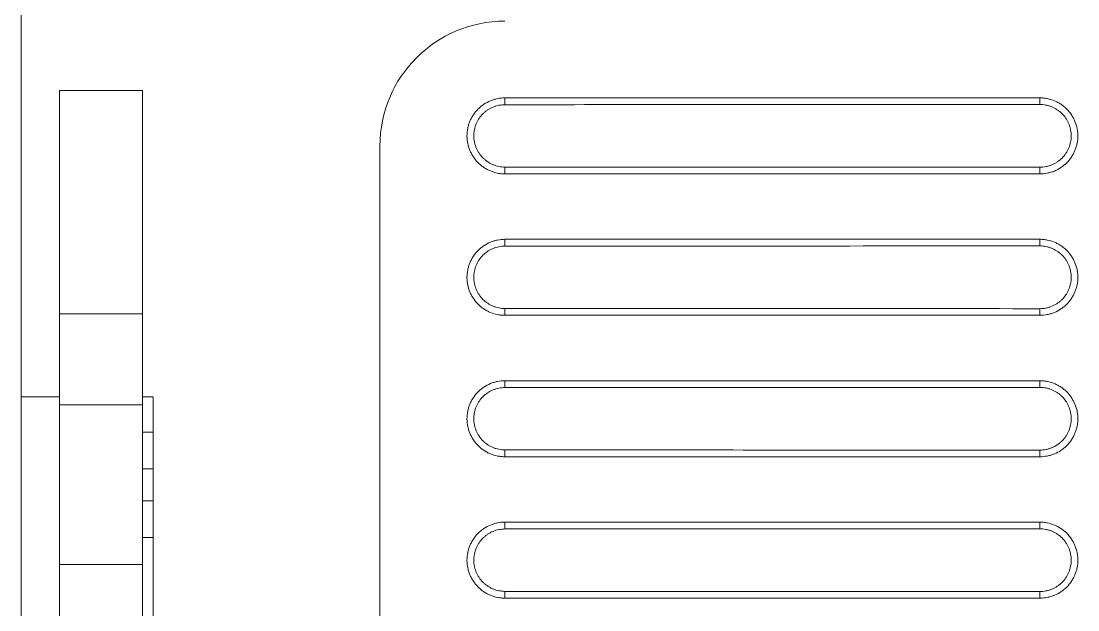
# Model space of a CAD drawing. Header units: millimetres. Extents: x -195 to 1349, y 148 to 750.
# Drawn here: x 890.45 to 924.09, y 466.65 to 485.39 of the extents above; entities that cross this region are included whole.
import ezdxf

# ---------------------------------------------------------------- set-up
doc = ezdxf.new("R2010")
doc.units = ezdxf.units.MM
doc.layers.add('4', color=7, linetype='CONTINUOUS', true_color=0xffffff)
doc.layers.add('55', color=7, linetype='CONTINUOUS', true_color=0xffffff)

msp = doc.modelspace()

# ---------------------------------------------------------------- linework, layer by layer
at = {"layer": '4', "color": 7, "linetype": 'Continuous', "lineweight": 18}
for p, q in [((890.445, 473.432), (890.445, 504.033)), ((901.867, 481.41), (901.867, 329.061)), ((891.665, 473.432), (890.445, 473.432)), ((890.445, 448.234), (890.445, 473.432)), ((894.645, 473.432), (894.305, 473.432)), ((894.645, 448.234), (894.645, 473.432))]:
    msp.add_line(p, q, dxfattribs=at)
msp.add_arc((905.843, 481.41), 3.976, 90, 180, dxfattribs=at)
for points, knots in [([(905.849, 482.945), (905.769, 482.945), (905.69, 482.937), (905.574, 482.914), (905.536, 482.904), (905.479, 482.887), (905.46, 482.881), (905.423, 482.867), (905.404, 482.86), (905.313, 482.822), (905.243, 482.785), (905.161, 482.73), (905.145, 482.719), (905.113, 482.695), (905.097, 482.683), (905.051, 482.645), (905.022, 482.619), (904.938, 482.535), (904.888, 482.474), (904.832, 482.391), (904.822, 482.374), (904.801, 482.34), (904.792, 482.323), (904.764, 482.271), (904.747, 482.235), (904.716, 482.162), (904.703, 482.125), (904.686, 482.068), (904.681, 482.049), (904.671, 482.011), (904.667, 481.991), (904.647, 481.893), (904.639, 481.815), (904.639, 481.697), (904.641, 481.657), (904.647, 481.598), (904.65, 481.578), (904.655, 481.539), (904.659, 481.519), (904.678, 481.422), (904.701, 481.347), (904.739, 481.255), (904.747, 481.237), (904.764, 481.201), (904.773, 481.183), (904.801, 481.13), (904.821, 481.097), (904.887, 480.998), (904.937, 480.937), (905.007, 480.867), (905.022, 480.853), (905.051, 480.826), (905.096, 480.787), (905.143, 480.752), (905.209, 480.708), (905.243, 480.688), (905.313, 480.65), (905.349, 480.633), (905.459, 480.588), (905.534, 480.565), (905.65, 480.541), (905.69, 480.536), (905.769, 480.528), (905.809, 480.526), (905.849, 480.526)], [0, 0, 0, 0, 0.0625, 0.0625, 0.09375, 0.09375, 0.109375, 0.109375, 0.125, 0.125, 0.1875, 0.1875, 0.203125, 0.203125, 0.21875, 0.21875, 0.25, 0.25, 0.3125, 0.3125, 0.328125, 0.328125, 0.34375, 0.34375, 0.375, 0.375, 0.40625, 0.40625, 0.421875, 0.421875, 0.4375, 0.4375, 0.5, 0.5, 0.53125, 0.53125, 0.546875, 0.546875, 0.5625, 0.5625, 0.625, 0.625, 0.640625, 0.640625, 0.65625, 0.65625, 0.6875, 0.6875, 0.75, 0.75, 0.765625, 0.765625, 0.78125, 0.8125, 0.8125, 0.84375, 0.84375, 0.875, 0.875, 0.9375, 0.9375, 0.96875, 0.96875, 1, 1, 1, 1]), ([(922.878, 482.945), (920.57, 482.945), (918.262, 482.945), (914.27, 482.945), (912.586, 482.945), (909.217, 482.945), (907.533, 482.945), (905.849, 482.945)], [0, 0, 0, 0, 0.406548, 0.406548, 0.703274, 0.703274, 1, 1, 1, 1]), ([(922.878, 480.526), (922.957, 480.526), (923.036, 480.534), (923.152, 480.557), (923.19, 480.566), (923.247, 480.584), (923.266, 480.59), (923.304, 480.603), (923.322, 480.61), (923.414, 480.648), (923.483, 480.685), (923.565, 480.74), (923.582, 480.752), (923.614, 480.775), (923.629, 480.788), (923.676, 480.826), (923.705, 480.852), (923.789, 480.936), (923.839, 480.997), (923.894, 481.079), (923.905, 481.096), (923.925, 481.13), (923.935, 481.148), (923.963, 481.2), (923.98, 481.236), (924.01, 481.308), (924.023, 481.346), (924.04, 481.402), (924.046, 481.421), (924.055, 481.46), (924.06, 481.48), (924.079, 481.577), (924.087, 481.656), (924.087, 481.774), (924.085, 481.813), (924.079, 481.873), (924.077, 481.893), (924.071, 481.932), (924.068, 481.952), (924.048, 482.049), (924.026, 482.124), (923.988, 482.216), (923.98, 482.234), (923.963, 482.27), (923.954, 482.288), (923.926, 482.34), (923.905, 482.374), (923.84, 482.472), (923.79, 482.534), (923.719, 482.604), (923.705, 482.618), (923.675, 482.645), (923.631, 482.683), (923.583, 482.719), (923.518, 482.762), (923.484, 482.783), (923.414, 482.82), (923.378, 482.837), (923.268, 482.883), (923.192, 482.906), (923.076, 482.929), (923.037, 482.935), (922.957, 482.943), (922.917, 482.945), (922.878, 482.945)], [0, 0, 0, 0, 0.0625, 0.0625, 0.09375, 0.09375, 0.109375, 0.109375, 0.125, 0.125, 0.1875, 0.1875, 0.203125, 0.203125, 0.21875, 0.21875, 0.25, 0.25, 0.3125, 0.3125, 0.328125, 0.328125, 0.34375, 0.34375, 0.375, 0.375, 0.40625, 0.40625, 0.421875, 0.421875, 0.4375, 0.4375, 0.5, 0.5, 0.53125, 0.53125, 0.546875, 0.546875, 0.5625, 0.5625, 0.625, 0.625, 0.640625, 0.640625, 0.65625, 0.65625, 0.6875, 0.6875, 0.75, 0.75, 0.765625, 0.765625, 0.78125, 0.8125, 0.8125, 0.84375, 0.84375, 0.875, 0.875, 0.9375, 0.9375, 0.96875, 0.96875, 1, 1, 1, 1]), ([(905.849, 480.743), (905.783, 480.743), (905.719, 480.75), (905.624, 480.769), (905.593, 480.776), (905.53, 480.795), (905.499, 480.806), (905.439, 480.831), (905.381, 480.859), (905.325, 480.892), (905.285, 480.919), (905.272, 480.929), (905.246, 480.948), (905.233, 480.958), (905.195, 480.989), (905.171, 481.011), (905.102, 481.08), (905.061, 481.13), (905.016, 481.197), (905.007, 481.211), (904.99, 481.239), (904.982, 481.253), (904.959, 481.296), (904.945, 481.325), (904.921, 481.385), (904.91, 481.416), (904.895, 481.462), (904.891, 481.478), (904.883, 481.509), (904.88, 481.525), (904.87, 481.573), (904.861, 481.638), (904.857, 481.702), (904.857, 481.767), (904.859, 481.799), (904.863, 481.848), (904.865, 481.864), (904.87, 481.897), (904.884, 481.977), (904.908, 482.054), (904.939, 482.129), (904.945, 482.144), (904.959, 482.173), (904.966, 482.188), (904.989, 482.231), (905.006, 482.259), (905.06, 482.34), (905.101, 482.39), (905.159, 482.448), (905.17, 482.459), (905.195, 482.481), (905.207, 482.491), (905.244, 482.522), (905.27, 482.542), (905.324, 482.578), (905.352, 482.594), (905.409, 482.625), (905.439, 482.639), (905.499, 482.664), (905.56, 482.686), (905.623, 482.702), (905.686, 482.714), (905.718, 482.719), (905.783, 482.726), (905.816, 482.727), (905.849, 482.727)], [0, 0, 0, 0, 0.0625, 0.0625, 0.09375, 0.09375, 0.125, 0.125, 0.15625, 0.1875, 0.1875, 0.203125, 0.203125, 0.21875, 0.21875, 0.25, 0.25, 0.3125, 0.3125, 0.328125, 0.328125, 0.34375, 0.34375, 0.375, 0.375, 0.40625, 0.40625, 0.421875, 0.421875, 0.4375, 0.4375, 0.46875, 0.5, 0.5, 0.53125, 0.53125, 0.546875, 0.546875, 0.5625, 0.625, 0.625, 0.640625, 0.640625, 0.65625, 0.65625, 0.6875, 0.6875, 0.75, 0.75, 0.765625, 0.765625, 0.78125, 0.78125, 0.8125, 0.8125, 0.84375, 0.84375, 0.875, 0.875, 0.90625, 0.9375, 0.9375, 0.96875, 0.96875, 1, 1, 1, 1]), ([(922.878, 482.734), (920.57, 482.733), (918.262, 482.732), (914.27, 482.73), (912.586, 482.73), (909.217, 482.729), (907.533, 482.728), (905.849, 482.727)], [0, 0, 0, 0, 0.406541, 0.406541, 0.703271, 0.703271, 1, 1, 1, 1]), ([(922.878, 482.734), (922.943, 482.734), (923.008, 482.727), (923.104, 482.708), (923.136, 482.7), (923.183, 482.686), (923.198, 482.681), (923.229, 482.67), (923.245, 482.664), (923.29, 482.645), (923.349, 482.617), (923.405, 482.584), (923.445, 482.557), (923.459, 482.547), (923.485, 482.528), (923.498, 482.518), (923.536, 482.486), (923.56, 482.464), (923.63, 482.395), (923.671, 482.345), (923.717, 482.277), (923.725, 482.263), (923.742, 482.235), (923.75, 482.221), (923.774, 482.177), (923.787, 482.148), (923.812, 482.088), (923.823, 482.057), (923.838, 482.01), (923.842, 481.995), (923.85, 481.963), (923.854, 481.947), (923.863, 481.898), (923.873, 481.834), (923.876, 481.769), (923.876, 481.704), (923.875, 481.671), (923.87, 481.622), (923.868, 481.606), (923.863, 481.573), (923.849, 481.492), (923.825, 481.415), (923.794, 481.339), (923.788, 481.324), (923.774, 481.294), (923.766, 481.28), (923.743, 481.236), (923.726, 481.208), (923.672, 481.127), (923.631, 481.077), (923.573, 481.018), (923.561, 481.007), (923.536, 480.985), (923.524, 480.974), (923.486, 480.943), (923.46, 480.924), (923.406, 480.888), (923.378, 480.871), (923.32, 480.84), (923.29, 480.826), (923.23, 480.801), (923.169, 480.779), (923.105, 480.763), (923.041, 480.75), (923.009, 480.745), (922.943, 480.739), (922.91, 480.737), (922.878, 480.737)], [0, 0, 0, 0, 0.0625, 0.0625, 0.09375, 0.09375, 0.109375, 0.109375, 0.125, 0.125, 0.15625, 0.1875, 0.1875, 0.203125, 0.203125, 0.21875, 0.21875, 0.25, 0.25, 0.3125, 0.3125, 0.328125, 0.328125, 0.34375, 0.34375, 0.375, 0.375, 0.40625, 0.40625, 0.421875, 0.421875, 0.4375, 0.4375, 0.46875, 0.5, 0.5, 0.53125, 0.53125, 0.546875, 0.546875, 0.5625, 0.625, 0.625, 0.640625, 0.640625, 0.65625, 0.65625, 0.6875, 0.6875, 0.75, 0.75, 0.765625, 0.765625, 0.78125, 0.78125, 0.8125, 0.8125, 0.84375, 0.84375, 0.875, 0.875, 0.90625, 0.9375, 0.9375, 0.96875, 0.96875, 1, 1, 1, 1]), ([(922.878, 480.737), (920.57, 480.738), (918.262, 480.739), (914.27, 480.74), (912.586, 480.741), (909.217, 480.742), (907.533, 480.743), (905.849, 480.743)], [0, 0, 0, 0, 0.406541, 0.406541, 0.703271, 0.703271, 1, 1, 1, 1]), ([(922.878, 480.526), (920.57, 480.526), (918.262, 480.526), (914.27, 480.526), (912.586, 480.526), (909.217, 480.526), (907.533, 480.526), (905.849, 480.526)], [0, 0, 0, 0, 0.406548, 0.406548, 0.703274, 0.703274, 1, 1, 1, 1]), ([(905.849, 478.445), (905.769, 478.445), (905.69, 478.437), (905.574, 478.414), (905.536, 478.404), (905.479, 478.387), (905.46, 478.381), (905.423, 478.367), (905.404, 478.36), (905.313, 478.322), (905.243, 478.285), (905.161, 478.23), (905.145, 478.219), (905.113, 478.195), (905.097, 478.183), (905.051, 478.145), (905.022, 478.119), (904.938, 478.035), (904.888, 477.974), (904.832, 477.891), (904.822, 477.874), (904.801, 477.84), (904.792, 477.823), (904.764, 477.771), (904.747, 477.735), (904.716, 477.662), (904.703, 477.625), (904.686, 477.568), (904.681, 477.549), (904.671, 477.511), (904.667, 477.491), (904.647, 477.393), (904.639, 477.315), (904.639, 477.197), (904.641, 477.157), (904.647, 477.098), (904.65, 477.078), (904.655, 477.039), (904.659, 477.019), (904.678, 476.922), (904.701, 476.847), (904.739, 476.755), (904.747, 476.737), (904.764, 476.701), (904.773, 476.683), (904.801, 476.63), (904.821, 476.597), (904.887, 476.498), (904.937, 476.437), (905.007, 476.367), (905.022, 476.353), (905.051, 476.326), (905.096, 476.287), (905.143, 476.252), (905.209, 476.208), (905.243, 476.188), (905.313, 476.15), (905.349, 476.133), (905.459, 476.088), (905.534, 476.065), (905.65, 476.041), (905.69, 476.036), (905.769, 476.028), (905.809, 476.026), (905.849, 476.026)], [0, 0, 0, 0, 0.0625, 0.0625, 0.09375, 0.09375, 0.109375, 0.109375, 0.125, 0.125, 0.1875, 0.1875, 0.203125, 0.203125, 0.21875, 0.21875, 0.25, 0.25, 0.3125, 0.3125, 0.328125, 0.328125, 0.34375, 0.34375, 0.375, 0.375, 0.40625, 0.40625, 0.421875, 0.421875, 0.4375, 0.4375, 0.5, 0.5, 0.53125, 0.53125, 0.546875, 0.546875, 0.5625, 0.5625, 0.625, 0.625, 0.640625, 0.640625, 0.65625, 0.65625, 0.6875, 0.6875, 0.75, 0.75, 0.765625, 0.765625, 0.78125, 0.8125, 0.8125, 0.84375, 0.84375, 0.875, 0.875, 0.9375, 0.9375, 0.96875, 0.96875, 1, 1, 1, 1]), ([(922.878, 478.445), (920.57, 478.445), (918.262, 478.445), (914.27, 478.445), (912.586, 478.445), (909.217, 478.445), (907.533, 478.445), (905.849, 478.445)], [0, 0, 0, 0, 0.406548, 0.406548, 0.703274, 0.703274, 1, 1, 1, 1]), ([(922.878, 476.026), (922.957, 476.026), (923.036, 476.034), (923.152, 476.057), (923.19, 476.066), (923.247, 476.084), (923.266, 476.09), (923.304, 476.103), (923.322, 476.11), (923.414, 476.148), (923.483, 476.185), (923.565, 476.24), (923.582, 476.252), (923.614, 476.275), (923.629, 476.288), (923.676, 476.326), (923.705, 476.352), (923.789, 476.436), (923.839, 476.497), (923.894, 476.579), (923.905, 476.596), (923.925, 476.63), (923.935, 476.648), (923.963, 476.7), (923.98, 476.736), (924.01, 476.808), (924.023, 476.846), (924.04, 476.902), (924.046, 476.921), (924.055, 476.96), (924.06, 476.98), (924.079, 477.077), (924.087, 477.156), (924.087, 477.274), (924.085, 477.313), (924.079, 477.373), (924.077, 477.393), (924.071, 477.432), (924.068, 477.452), (924.048, 477.549), (924.026, 477.624), (923.988, 477.716), (923.98, 477.734), (923.963, 477.77), (923.954, 477.788), (923.926, 477.84), (923.905, 477.874), (923.84, 477.972), (923.79, 478.034), (923.719, 478.104), (923.705, 478.118), (923.675, 478.145), (923.631, 478.183), (923.583, 478.219), (923.518, 478.262), (923.484, 478.283), (923.414, 478.32), (923.378, 478.337), (923.268, 478.383), (923.192, 478.406), (923.076, 478.429), (923.037, 478.435), (922.957, 478.443), (922.917, 478.445), (922.878, 478.445)], [0, 0, 0, 0, 0.0625, 0.0625, 0.09375, 0.09375, 0.109375, 0.109375, 0.125, 0.125, 0.1875, 0.1875, 0.203125, 0.203125, 0.21875, 0.21875, 0.25, 0.25, 0.3125, 0.3125, 0.328125, 0.328125, 0.34375, 0.34375, 0.375, 0.375, 0.40625, 0.40625, 0.421875, 0.421875, 0.4375, 0.4375, 0.5, 0.5, 0.53125, 0.53125, 0.546875, 0.546875, 0.5625, 0.5625, 0.625, 0.625, 0.640625, 0.640625, 0.65625, 0.65625, 0.6875, 0.6875, 0.75, 0.75, 0.765625, 0.765625, 0.78125, 0.8125, 0.8125, 0.84375, 0.84375, 0.875, 0.875, 0.9375, 0.9375, 0.96875, 0.96875, 1, 1, 1, 1]), ([(905.849, 476.243), (905.783, 476.243), (905.719, 476.25), (905.624, 476.269), (905.593, 476.276), (905.53, 476.295), (905.499, 476.306), (905.439, 476.331), (905.381, 476.359), (905.325, 476.392), (905.285, 476.419), (905.272, 476.429), (905.246, 476.448), (905.233, 476.458), (905.195, 476.489), (905.171, 476.511), (905.102, 476.58), (905.061, 476.63), (905.016, 476.697), (905.007, 476.711), (904.99, 476.739), (904.982, 476.753), (904.959, 476.796), (904.945, 476.825), (904.921, 476.885), (904.91, 476.916), (904.895, 476.962), (904.891, 476.978), (904.883, 477.009), (904.88, 477.025), (904.87, 477.073), (904.861, 477.138), (904.857, 477.202), (904.857, 477.267), (904.859, 477.299), (904.863, 477.348), (904.865, 477.364), (904.87, 477.397), (904.884, 477.477), (904.908, 477.554), (904.939, 477.629), (904.945, 477.644), (904.959, 477.673), (904.966, 477.688), (904.989, 477.731), (905.006, 477.759), (905.06, 477.84), (905.101, 477.89), (905.159, 477.948), (905.17, 477.959), (905.195, 477.981), (905.207, 477.991), (905.244, 478.022), (905.27, 478.042), (905.324, 478.078), (905.352, 478.094), (905.409, 478.125), (905.439, 478.139), (905.499, 478.164), (905.56, 478.186), (905.623, 478.202), (905.686, 478.214), (905.718, 478.219), (905.783, 478.226), (905.816, 478.227), (905.849, 478.227)], [0, 0, 0, 0, 0.0625, 0.0625, 0.09375, 0.09375, 0.125, 0.125, 0.15625, 0.1875, 0.1875, 0.203125, 0.203125, 0.21875, 0.21875, 0.25, 0.25, 0.3125, 0.3125, 0.328125, 0.328125, 0.34375, 0.34375, 0.375, 0.375, 0.40625, 0.40625, 0.421875, 0.421875, 0.4375, 0.4375, 0.46875, 0.5, 0.5, 0.53125, 0.53125, 0.546875, 0.546875, 0.5625, 0.625, 0.625, 0.640625, 0.640625, 0.65625, 0.65625, 0.6875, 0.6875, 0.75, 0.75, 0.765625, 0.765625, 0.78125, 0.78125, 0.8125, 0.8125, 0.84375, 0.84375, 0.875, 0.875, 0.90625, 0.9375, 0.9375, 0.96875, 0.96875, 1, 1, 1, 1]), ([(922.878, 478.234), (920.57, 478.233), (918.262, 478.232), (914.27, 478.23), (912.586, 478.23), (909.217, 478.229), (907.533, 478.228), (905.849, 478.227)], [0, 0, 0, 0, 0.406541, 0.406541, 0.703271, 0.703271, 1, 1, 1, 1]), ([(922.878, 478.234), (922.943, 478.234), (923.008, 478.227), (923.104, 478.208), (923.136, 478.2), (923.183, 478.186), (923.198, 478.181), (923.229, 478.17), (923.245, 478.164), (923.29, 478.145), (923.349, 478.117), (923.405, 478.084), (923.445, 478.057), (923.459, 478.047), (923.485, 478.028), (923.498, 478.018), (923.536, 477.986), (923.56, 477.964), (923.63, 477.895), (923.671, 477.845), (923.717, 477.777), (923.725, 477.763), (923.742, 477.735), (923.75, 477.721), (923.774, 477.677), (923.787, 477.648), (923.812, 477.588), (923.823, 477.557), (923.838, 477.51), (923.842, 477.495), (923.85, 477.463), (923.854, 477.447), (923.863, 477.398), (923.873, 477.334), (923.876, 477.269), (923.876, 477.204), (923.875, 477.171), (923.87, 477.122), (923.868, 477.106), (923.863, 477.073), (923.849, 476.992), (923.825, 476.915), (923.794, 476.839), (923.788, 476.824), (923.774, 476.794), (923.766, 476.78), (923.743, 476.736), (923.726, 476.708), (923.672, 476.627), (923.631, 476.577), (923.573, 476.518), (923.561, 476.507), (923.536, 476.485), (923.524, 476.474), (923.486, 476.443), (923.46, 476.424), (923.406, 476.388), (923.378, 476.371), (923.32, 476.34), (923.29, 476.326), (923.23, 476.301), (923.169, 476.279), (923.105, 476.263), (923.041, 476.25), (923.009, 476.245), (922.943, 476.239), (922.91, 476.237), (922.878, 476.237)], [0, 0, 0, 0, 0.0625, 0.0625, 0.09375, 0.09375, 0.109375, 0.109375, 0.125, 0.125, 0.15625, 0.1875, 0.1875, 0.203125, 0.203125, 0.21875, 0.21875, 0.25, 0.25, 0.3125, 0.3125, 0.328125, 0.328125, 0.34375, 0.34375, 0.375, 0.375, 0.40625, 0.40625, 0.421875, 0.421875, 0.4375, 0.4375, 0.46875, 0.5, 0.5, 0.53125, 0.53125, 0.546875, 0.546875, 0.5625, 0.625, 0.625, 0.640625, 0.640625, 0.65625, 0.65625, 0.6875, 0.6875, 0.75, 0.75, 0.765625, 0.765625, 0.78125, 0.78125, 0.8125, 0.8125, 0.84375, 0.84375, 0.875, 0.875, 0.90625, 0.9375, 0.9375, 0.96875, 0.96875, 1, 1, 1, 1]), ([(922.878, 476.237), (920.57, 476.238), (918.262, 476.239), (914.27, 476.24), (912.586, 476.241), (909.217, 476.242), (907.533, 476.243), (905.849, 476.243)], [0, 0, 0, 0, 0.406541, 0.406541, 0.703271, 0.703271, 1, 1, 1, 1]), ([(922.878, 476.026), (920.57, 476.026), (918.262, 476.026), (914.27, 476.026), (912.586, 476.026), (909.217, 476.026), (907.533, 476.026), (905.849, 476.026)], [0, 0, 0, 0, 0.406548, 0.406548, 0.703274, 0.703274, 1, 1, 1, 1]), ([(905.849, 473.945), (905.769, 473.945), (905.69, 473.937), (905.574, 473.914), (905.536, 473.904), (905.479, 473.887), (905.46, 473.881), (905.423, 473.867), (905.404, 473.86), (905.313, 473.822), (905.243, 473.785), (905.161, 473.73), (905.145, 473.719), (905.113, 473.695), (905.097, 473.683), (905.051, 473.645), (905.022, 473.619), (904.938, 473.535), (904.888, 473.474), (904.832, 473.391), (904.822, 473.374), (904.801, 473.34), (904.792, 473.323), (904.764, 473.271), (904.747, 473.235), (904.716, 473.162), (904.703, 473.125), (904.686, 473.068), (904.681, 473.049), (904.671, 473.011), (904.667, 472.991), (904.647, 472.893), (904.639, 472.815), (904.639, 472.697), (904.641, 472.657), (904.647, 472.598), (904.65, 472.578), (904.655, 472.539), (904.659, 472.519), (904.678, 472.422), (904.701, 472.347), (904.739, 472.255), (904.747, 472.237), (904.764, 472.201), (904.773, 472.183), (904.801, 472.13), (904.821, 472.097), (904.887, 471.998), (904.937, 471.937), (905.007, 471.867), (905.022, 471.853), (905.051, 471.826), (905.096, 471.787), (905.143, 471.752), (905.209, 471.708), (905.243, 471.688), (905.313, 471.65), (905.349, 471.633), (905.459, 471.588), (905.534, 471.565), (905.65, 471.541), (905.69, 471.536), (905.769, 471.528), (905.809, 471.526), (905.849, 471.526)], [0, 0, 0, 0, 0.0625, 0.0625, 0.09375, 0.09375, 0.109375, 0.109375, 0.125, 0.125, 0.1875, 0.1875, 0.203125, 0.203125, 0.21875, 0.21875, 0.25, 0.25, 0.3125, 0.3125, 0.328125, 0.328125, 0.34375, 0.34375, 0.375, 0.375, 0.40625, 0.40625, 0.421875, 0.421875, 0.4375, 0.4375, 0.5, 0.5, 0.53125, 0.53125, 0.546875, 0.546875, 0.5625, 0.5625, 0.625, 0.625, 0.640625, 0.640625, 0.65625, 0.65625, 0.6875, 0.6875, 0.75, 0.75, 0.765625, 0.765625, 0.78125, 0.8125, 0.8125, 0.84375, 0.84375, 0.875, 0.875, 0.9375, 0.9375, 0.96875, 0.96875, 1, 1, 1, 1]), ([(905.849, 471.743), (905.783, 471.743), (905.719, 471.75), (905.624, 471.769), (905.593, 471.776), (905.53, 471.795), (905.499, 471.806), (905.439, 471.831), (905.381, 471.859), (905.325, 471.892), (905.285, 471.919), (905.272, 471.929), (905.246, 471.948), (905.233, 471.958), (905.195, 471.989), (905.171, 472.011), (905.102, 472.08), (905.061, 472.13), (905.016, 472.197), (905.007, 472.211), (904.99, 472.239), (904.982, 472.253), (904.959, 472.296), (904.945, 472.325), (904.921, 472.385), (904.91, 472.416), (904.895, 472.462), (904.891, 472.478), (904.883, 472.509), (904.88, 472.525), (904.87, 472.573), (904.861, 472.638), (904.857, 472.702), (904.857, 472.767), (904.859, 472.799), (904.863, 472.848), (904.865, 472.864), (904.87, 472.897), (904.884, 472.977), (904.908, 473.054), (904.939, 473.129), (904.945, 473.144), (904.959, 473.173), (904.966, 473.188), (904.989, 473.231), (905.006, 473.259), (905.06, 473.34), (905.101, 473.39), (905.159, 473.448), (905.17, 473.459), (905.195, 473.481), (905.207, 473.491), (905.244, 473.522), (905.27, 473.542), (905.324, 473.578), (905.352, 473.594), (905.409, 473.625), (905.439, 473.639), (905.499, 473.664), (905.56, 473.686), (905.623, 473.702), (905.686, 473.714), (905.718, 473.719), (905.783, 473.726), (905.816, 473.727), (905.849, 473.727)], [0, 0, 0, 0, 0.0625, 0.0625, 0.09375, 0.09375, 0.125, 0.125, 0.15625, 0.1875, 0.1875, 0.203125, 0.203125, 0.21875, 0.21875, 0.25, 0.25, 0.3125, 0.3125, 0.328125, 0.328125, 0.34375, 0.34375, 0.375, 0.375, 0.40625, 0.40625, 0.421875, 0.421875, 0.4375, 0.4375, 0.46875, 0.5, 0.5, 0.53125, 0.53125, 0.546875, 0.546875, 0.5625, 0.625, 0.625, 0.640625, 0.640625, 0.65625, 0.65625, 0.6875, 0.6875, 0.75, 0.75, 0.765625, 0.765625, 0.78125, 0.78125, 0.8125, 0.8125, 0.84375, 0.84375, 0.875, 0.875, 0.90625, 0.9375, 0.9375, 0.96875, 0.96875, 1, 1, 1, 1]), ([(922.878, 473.945), (920.57, 473.945), (918.262, 473.945), (914.27, 473.945), (912.586, 473.945), (909.217, 473.945), (907.533, 473.945), (905.849, 473.945)], [0, 0, 0, 0, 0.406548, 0.406548, 0.703274, 0.703274, 1, 1, 1, 1]), ([(922.878, 473.734), (920.57, 473.733), (918.262, 473.732), (914.27, 473.73), (912.586, 473.73), (909.217, 473.729), (907.533, 473.728), (905.849, 473.727)], [0, 0, 0, 0, 0.406541, 0.406541, 0.703271, 0.703271, 1, 1, 1, 1]), ([(922.878, 471.526), (922.957, 471.526), (923.036, 471.534), (923.152, 471.557), (923.19, 471.566), (923.247, 471.584), (923.266, 471.59), (923.304, 471.603), (923.322, 471.61), (923.414, 471.648), (923.483, 471.685), (923.565, 471.74), (923.582, 471.752), (923.614, 471.775), (923.629, 471.788), (923.676, 471.826), (923.705, 471.852), (923.789, 471.936), (923.839, 471.997), (923.894, 472.079), (923.905, 472.096), (923.925, 472.13), (923.935, 472.148), (923.963, 472.2), (923.98, 472.236), (924.01, 472.308), (924.023, 472.346), (924.04, 472.402), (924.046, 472.421), (924.055, 472.46), (924.06, 472.48), (924.079, 472.577), (924.087, 472.656), (924.087, 472.774), (924.085, 472.813), (924.079, 472.873), (924.077, 472.893), (924.071, 472.932), (924.068, 472.952), (924.048, 473.049), (924.026, 473.124), (923.988, 473.216), (923.98, 473.234), (923.963, 473.27), (923.954, 473.288), (923.926, 473.34), (923.905, 473.374), (923.84, 473.472), (923.79, 473.534), (923.719, 473.604), (923.705, 473.618), (923.675, 473.645), (923.631, 473.683), (923.583, 473.719), (923.518, 473.762), (923.484, 473.783), (923.414, 473.82), (923.378, 473.837), (923.268, 473.883), (923.192, 473.906), (923.076, 473.929), (923.037, 473.935), (922.957, 473.943), (922.917, 473.945), (922.878, 473.945)], [0, 0, 0, 0, 0.0625, 0.0625, 0.09375, 0.09375, 0.109375, 0.109375, 0.125, 0.125, 0.1875, 0.1875, 0.203125, 0.203125, 0.21875, 0.21875, 0.25, 0.25, 0.3125, 0.3125, 0.328125, 0.328125, 0.34375, 0.34375, 0.375, 0.375, 0.40625, 0.40625, 0.421875, 0.421875, 0.4375, 0.4375, 0.5, 0.5, 0.53125, 0.53125, 0.546875, 0.546875, 0.5625, 0.5625, 0.625, 0.625, 0.640625, 0.640625, 0.65625, 0.65625, 0.6875, 0.6875, 0.75, 0.75, 0.765625, 0.765625, 0.78125, 0.8125, 0.8125, 0.84375, 0.84375, 0.875, 0.875, 0.9375, 0.9375, 0.96875, 0.96875, 1, 1, 1, 1]), ([(922.878, 473.734), (922.943, 473.734), (923.008, 473.727), (923.104, 473.708), (923.136, 473.7), (923.183, 473.686), (923.198, 473.681), (923.229, 473.67), (923.245, 473.664), (923.29, 473.645), (923.349, 473.617), (923.405, 473.584), (923.445, 473.557), (923.459, 473.547), (923.485, 473.528), (923.498, 473.518), (923.536, 473.486), (923.56, 473.464), (923.63, 473.395), (923.671, 473.345), (923.717, 473.277), (923.725, 473.263), (923.742, 473.235), (923.75, 473.221), (923.774, 473.177), (923.787, 473.148), (923.812, 473.088), (923.823, 473.057), (923.838, 473.01), (923.842, 472.995), (923.85, 472.963), (923.854, 472.947), (923.863, 472.898), (923.873, 472.834), (923.876, 472.769), (923.876, 472.704), (923.875, 472.671), (923.87, 472.622), (923.868, 472.606), (923.863, 472.573), (923.849, 472.492), (923.825, 472.415), (923.794, 472.339), (923.788, 472.324), (923.774, 472.294), (923.766, 472.28), (923.743, 472.236), (923.726, 472.208), (923.672, 472.127), (923.631, 472.077), (923.573, 472.018), (923.561, 472.007), (923.536, 471.985), (923.524, 471.974), (923.486, 471.943), (923.46, 471.924), (923.406, 471.888), (923.378, 471.871), (923.32, 471.84), (923.29, 471.826), (923.23, 471.801), (923.169, 471.779), (923.105, 471.763), (923.041, 471.75), (923.009, 471.745), (922.943, 471.739), (922.91, 471.737), (922.878, 471.737)], [0, 0, 0, 0, 0.0625, 0.0625, 0.09375, 0.09375, 0.109375, 0.109375, 0.125, 0.125, 0.15625, 0.1875, 0.1875, 0.203125, 0.203125, 0.21875, 0.21875, 0.25, 0.25, 0.3125, 0.3125, 0.328125, 0.328125, 0.34375, 0.34375, 0.375, 0.375, 0.40625, 0.40625, 0.421875, 0.421875, 0.4375, 0.4375, 0.46875, 0.5, 0.5, 0.53125, 0.53125, 0.546875, 0.546875, 0.5625, 0.625, 0.625, 0.640625, 0.640625, 0.65625, 0.65625, 0.6875, 0.6875, 0.75, 0.75, 0.765625, 0.765625, 0.78125, 0.78125, 0.8125, 0.8125, 0.84375, 0.84375, 0.875, 0.875, 0.90625, 0.9375, 0.9375, 0.96875, 0.96875, 1, 1, 1, 1]), ([(922.878, 471.737), (920.57, 471.738), (918.262, 471.739), (914.27, 471.74), (912.586, 471.741), (909.217, 471.742), (907.533, 471.743), (905.849, 471.743)], [0, 0, 0, 0, 0.406541, 0.406541, 0.703271, 0.703271, 1, 1, 1, 1]), ([(922.878, 471.526), (920.57, 471.526), (918.262, 471.526), (914.27, 471.526), (912.586, 471.526), (909.217, 471.526), (907.533, 471.526), (905.849, 471.526)], [0, 0, 0, 0, 0.406548, 0.406548, 0.703274, 0.703274, 1, 1, 1, 1]), ([(905.849, 469.445), (905.769, 469.445), (905.69, 469.437), (905.574, 469.414), (905.536, 469.404), (905.479, 469.387), (905.46, 469.381), (905.423, 469.367), (905.404, 469.36), (905.313, 469.322), (905.243, 469.285), (905.161, 469.23), (905.145, 469.219), (905.113, 469.195), (905.097, 469.183), (905.051, 469.145), (905.022, 469.119), (904.938, 469.035), (904.888, 468.974), (904.832, 468.891), (904.822, 468.874), (904.801, 468.84), (904.792, 468.823), (904.764, 468.771), (904.747, 468.735), (904.716, 468.662), (904.703, 468.625), (904.686, 468.568), (904.681, 468.549), (904.671, 468.511), (904.667, 468.491), (904.647, 468.393), (904.639, 468.315), (904.639, 468.197), (904.641, 468.157), (904.647, 468.098), (904.65, 468.078), (904.655, 468.039), (904.659, 468.019), (904.678, 467.922), (904.701, 467.847), (904.739, 467.755), (904.747, 467.737), (904.764, 467.701), (904.773, 467.683), (904.801, 467.63), (904.821, 467.597), (904.887, 467.498), (904.937, 467.437), (905.007, 467.367), (905.022, 467.353), (905.051, 467.326), (905.096, 467.287), (905.143, 467.252), (905.209, 467.208), (905.243, 467.188), (905.313, 467.15), (905.349, 467.133), (905.459, 467.088), (905.534, 467.065), (905.65, 467.041), (905.69, 467.036), (905.769, 467.028), (905.809, 467.026), (905.849, 467.026)], [0, 0, 0, 0, 0.0625, 0.0625, 0.09375, 0.09375, 0.109375, 0.109375, 0.125, 0.125, 0.1875, 0.1875, 0.203125, 0.203125, 0.21875, 0.21875, 0.25, 0.25, 0.3125, 0.3125, 0.328125, 0.328125, 0.34375, 0.34375, 0.375, 0.375, 0.40625, 0.40625, 0.421875, 0.421875, 0.4375, 0.4375, 0.5, 0.5, 0.53125, 0.53125, 0.546875, 0.546875, 0.5625, 0.5625, 0.625, 0.625, 0.640625, 0.640625, 0.65625, 0.65625, 0.6875, 0.6875, 0.75, 0.75, 0.765625, 0.765625, 0.78125, 0.8125, 0.8125, 0.84375, 0.84375, 0.875, 0.875, 0.9375, 0.9375, 0.96875, 0.96875, 1, 1, 1, 1]), ([(922.878, 469.445), (920.57, 469.445), (918.262, 469.445), (914.27, 469.445), (912.586, 469.445), (909.217, 469.445), (907.533, 469.445), (905.849, 469.445)], [0, 0, 0, 0, 0.406548, 0.406548, 0.703274, 0.703274, 1, 1, 1, 1]), ([(922.878, 467.026), (922.957, 467.026), (923.036, 467.034), (923.152, 467.057), (923.19, 467.066), (923.247, 467.084), (923.266, 467.09), (923.304, 467.103), (923.322, 467.11), (923.414, 467.148), (923.483, 467.185), (923.565, 467.24), (923.582, 467.252), (923.614, 467.275), (923.629, 467.288), (923.676, 467.326), (923.705, 467.352), (923.789, 467.436), (923.839, 467.497), (923.894, 467.579), (923.905, 467.596), (923.925, 467.63), (923.935, 467.648), (923.963, 467.7), (923.98, 467.736), (924.01, 467.808), (924.023, 467.846), (924.04, 467.902), (924.046, 467.921), (924.055, 467.96), (924.06, 467.98), (924.079, 468.077), (924.087, 468.156), (924.087, 468.274), (924.085, 468.313), (924.079, 468.373), (924.077, 468.393), (924.071, 468.432), (924.068, 468.452), (924.048, 468.549), (924.026, 468.624), (923.988, 468.716), (923.98, 468.734), (923.963, 468.77), (923.954, 468.788), (923.926, 468.84), (923.905, 468.874), (923.84, 468.972), (923.79, 469.034), (923.719, 469.104), (923.705, 469.118), (923.675, 469.145), (923.631, 469.183), (923.583, 469.219), (923.518, 469.262), (923.484, 469.283), (923.414, 469.32), (923.378, 469.337), (923.268, 469.383), (923.192, 469.406), (923.076, 469.429), (923.037, 469.435), (922.957, 469.443), (922.917, 469.445), (922.878, 469.445)], [0, 0, 0, 0, 0.0625, 0.0625, 0.09375, 0.09375, 0.109375, 0.109375, 0.125, 0.125, 0.1875, 0.1875, 0.203125, 0.203125, 0.21875, 0.21875, 0.25, 0.25, 0.3125, 0.3125, 0.328125, 0.328125, 0.34375, 0.34375, 0.375, 0.375, 0.40625, 0.40625, 0.421875, 0.421875, 0.4375, 0.4375, 0.5, 0.5, 0.53125, 0.53125, 0.546875, 0.546875, 0.5625, 0.5625, 0.625, 0.625, 0.640625, 0.640625, 0.65625, 0.65625, 0.6875, 0.6875, 0.75, 0.75, 0.765625, 0.765625, 0.78125, 0.8125, 0.8125, 0.84375, 0.84375, 0.875, 0.875, 0.9375, 0.9375, 0.96875, 0.96875, 1, 1, 1, 1]), ([(905.849, 467.243), (905.783, 467.243), (905.719, 467.25), (905.624, 467.269), (905.593, 467.276), (905.53, 467.295), (905.499, 467.306), (905.439, 467.331), (905.381, 467.359), (905.325, 467.392), (905.285, 467.419), (905.272, 467.429), (905.246, 467.448), (905.233, 467.458), (905.195, 467.489), (905.171, 467.511), (905.102, 467.58), (905.061, 467.63), (905.016, 467.697), (905.007, 467.711), (904.99, 467.739), (904.982, 467.753), (904.959, 467.796), (904.945, 467.825), (904.921, 467.885), (904.91, 467.916), (904.895, 467.962), (904.891, 467.978), (904.883, 468.009), (904.88, 468.025), (904.87, 468.073), (904.861, 468.138), (904.857, 468.202), (904.857, 468.267), (904.859, 468.299), (904.863, 468.348), (904.865, 468.364), (904.87, 468.397), (904.884, 468.477), (904.908, 468.554), (904.939, 468.629), (904.945, 468.644), (904.959, 468.673), (904.966, 468.688), (904.989, 468.731), (905.006, 468.759), (905.06, 468.84), (905.101, 468.89), (905.159, 468.948), (905.17, 468.959), (905.195, 468.981), (905.207, 468.991), (905.244, 469.022), (905.27, 469.042), (905.324, 469.078), (905.352, 469.094), (905.409, 469.125), (905.439, 469.139), (905.499, 469.164), (905.56, 469.186), (905.623, 469.202), (905.686, 469.214), (905.718, 469.219), (905.783, 469.226), (905.816, 469.227), (905.849, 469.227)], [0, 0, 0, 0, 0.0625, 0.0625, 0.09375, 0.09375, 0.125, 0.125, 0.15625, 0.1875, 0.1875, 0.203125, 0.203125, 0.21875, 0.21875, 0.25, 0.25, 0.3125, 0.3125, 0.328125, 0.328125, 0.34375, 0.34375, 0.375, 0.375, 0.40625, 0.40625, 0.421875, 0.421875, 0.4375, 0.4375, 0.46875, 0.5, 0.5, 0.53125, 0.53125, 0.546875, 0.546875, 0.5625, 0.625, 0.625, 0.640625, 0.640625, 0.65625, 0.65625, 0.6875, 0.6875, 0.75, 0.75, 0.765625, 0.765625, 0.78125, 0.78125, 0.8125, 0.8125, 0.84375, 0.84375, 0.875, 0.875, 0.90625, 0.9375, 0.9375, 0.96875, 0.96875, 1, 1, 1, 1]), ([(922.878, 469.234), (920.57, 469.233), (918.262, 469.232), (914.27, 469.23), (912.586, 469.23), (909.217, 469.229), (907.533, 469.228), (905.849, 469.227)], [0, 0, 0, 0, 0.406541, 0.406541, 0.703271, 0.703271, 1, 1, 1, 1]), ([(922.878, 469.234), (922.943, 469.234), (923.008, 469.227), (923.104, 469.208), (923.136, 469.2), (923.183, 469.186), (923.198, 469.181), (923.229, 469.17), (923.245, 469.164), (923.29, 469.145), (923.349, 469.117), (923.405, 469.084), (923.445, 469.057), (923.459, 469.047), (923.485, 469.028), (923.498, 469.018), (923.536, 468.986), (923.56, 468.964), (923.63, 468.895), (923.671, 468.845), (923.717, 468.777), (923.725, 468.763), (923.742, 468.735), (923.75, 468.721), (923.774, 468.677), (923.787, 468.648), (923.812, 468.588), (923.823, 468.557), (923.838, 468.51), (923.842, 468.495), (923.85, 468.463), (923.854, 468.447), (923.863, 468.398), (923.873, 468.334), (923.876, 468.269), (923.876, 468.204), (923.875, 468.171), (923.87, 468.122), (923.868, 468.106), (923.863, 468.073), (923.849, 467.992), (923.825, 467.915), (923.794, 467.839), (923.788, 467.824), (923.774, 467.794), (923.766, 467.78), (923.743, 467.736), (923.726, 467.708), (923.672, 467.627), (923.631, 467.577), (923.573, 467.518), (923.561, 467.507), (923.536, 467.485), (923.524, 467.474), (923.486, 467.443), (923.46, 467.424), (923.406, 467.388), (923.378, 467.371), (923.32, 467.34), (923.29, 467.326), (923.23, 467.301), (923.169, 467.279), (923.105, 467.263), (923.041, 467.25), (923.009, 467.245), (922.943, 467.239), (922.91, 467.237), (922.878, 467.237)], [0, 0, 0, 0, 0.0625, 0.0625, 0.09375, 0.09375, 0.109375, 0.109375, 0.125, 0.125, 0.15625, 0.1875, 0.1875, 0.203125, 0.203125, 0.21875, 0.21875, 0.25, 0.25, 0.3125, 0.3125, 0.328125, 0.328125, 0.34375, 0.34375, 0.375, 0.375, 0.40625, 0.40625, 0.421875, 0.421875, 0.4375, 0.4375, 0.46875, 0.5, 0.5, 0.53125, 0.53125, 0.546875, 0.546875, 0.5625, 0.625, 0.625, 0.640625, 0.640625, 0.65625, 0.65625, 0.6875, 0.6875, 0.75, 0.75, 0.765625, 0.765625, 0.78125, 0.78125, 0.8125, 0.8125, 0.84375, 0.84375, 0.875, 0.875, 0.90625, 0.9375, 0.9375, 0.96875, 0.96875, 1, 1, 1, 1]), ([(922.878, 467.237), (920.57, 467.238), (918.262, 467.239), (914.27, 467.24), (912.586, 467.241), (909.217, 467.242), (907.533, 467.243), (905.849, 467.243)], [0, 0, 0, 0, 0.406541, 0.406541, 0.703271, 0.703271, 1, 1, 1, 1]), ([(922.878, 467.026), (920.57, 467.026), (918.262, 467.026), (914.27, 467.026), (912.586, 467.026), (909.217, 467.026), (907.533, 467.026), (905.849, 467.026)], [0, 0, 0, 0, 0.406548, 0.406548, 0.703274, 0.703274, 1, 1, 1, 1])]:
    msp.add_open_spline(points, degree=3, knots=knots, dxfattribs=at)
at = {"layer": '4', "color": 7, "linetype": 'Continuous', "lineweight": 13}
for points in [[(905.849, 482.945), (905.849, 482.872), (905.849, 482.8), (905.849, 482.727)], [(922.878, 482.734), (922.878, 482.804), (922.878, 482.874), (922.878, 482.945)], [(905.849, 480.743), (905.849, 480.671), (905.849, 480.598), (905.849, 480.526)], [(922.878, 480.526), (922.878, 480.596), (922.878, 480.667), (922.878, 480.737)], [(905.849, 478.445), (905.849, 478.372), (905.849, 478.3), (905.849, 478.227)], [(922.878, 478.234), (922.878, 478.304), (922.878, 478.374), (922.878, 478.445)], [(905.849, 476.243), (905.849, 476.171), (905.849, 476.098), (905.849, 476.026)], [(922.878, 476.026), (922.878, 476.096), (922.878, 476.167), (922.878, 476.237)], [(905.849, 473.945), (905.849, 473.872), (905.849, 473.8), (905.849, 473.727)], [(922.878, 473.734), (922.878, 473.804), (922.878, 473.874), (922.878, 473.945)], [(905.849, 471.743), (905.849, 471.671), (905.849, 471.598), (905.849, 471.526)], [(922.878, 471.526), (922.878, 471.596), (922.878, 471.667), (922.878, 471.737)], [(905.849, 469.445), (905.849, 469.372), (905.849, 469.3), (905.849, 469.227)], [(922.878, 469.234), (922.878, 469.304), (922.878, 469.374), (922.878, 469.445)], [(905.849, 467.243), (905.849, 467.171), (905.849, 467.098), (905.849, 467.026)], [(922.878, 467.026), (922.878, 467.096), (922.878, 467.167), (922.878, 467.237)]]:
    msp.add_open_spline(points, degree=3, dxfattribs=at)
at = {"layer": '55', "color": 7, "linetype": 'Continuous', "lineweight": 18}
for p, q in [((891.665, 483.181), (894.305, 483.181)), ((891.665, 476.069), (891.665, 483.181)), ((894.305, 476.069), (894.305, 483.181)), ((891.665, 476.069), (894.305, 476.069)), ((891.665, 473.173), (891.665, 476.069)), ((894.305, 473.173), (894.305, 476.069)), ((891.665, 473.173), (894.305, 473.173)), ((891.665, 468.093), (891.665, 473.173)), ((894.305, 473.173), (894.305, 468.093)), ((894.645, 472.307), (894.305, 472.307)), ((894.305, 468.959), (894.645, 468.959)), ((891.665, 468.093), (894.305, 468.093)), ((891.665, 468.093), (891.665, 465.197)), ((894.305, 468.093), (894.305, 465.197))]:
    msp.add_line(p, q, dxfattribs=at)
at = {"layer": '55', "color": 7, "linetype": 'Continuous', "lineweight": 13}
for p, q in [((894.645, 471.141), (894.305, 471.141)), ((894.645, 470.125), (894.305, 470.125))]:
    msp.add_line(p, q, dxfattribs=at)

doc.saveas('drawing.dxf')
